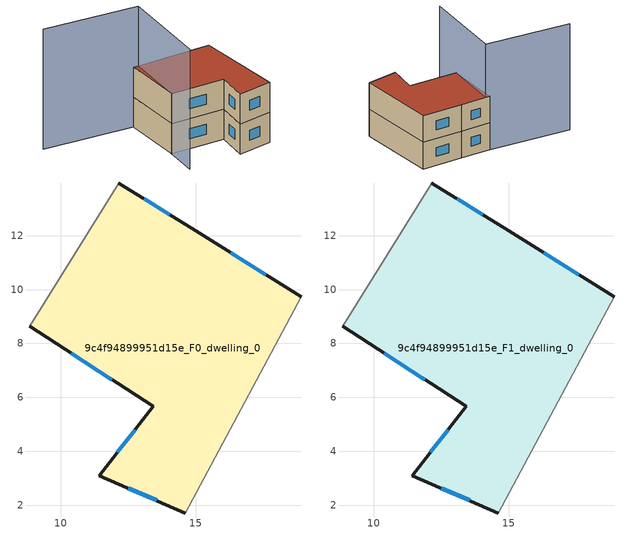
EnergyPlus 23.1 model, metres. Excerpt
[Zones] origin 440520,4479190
9c4f94899951d15e_F0_dwelling_0
 floor ground (EU_floor_Construction): 18.91,9.74 14.62,1.71 11.43,3.1 13.43,5.66 8.85,8.64 12.15,13.95 15.01,12.19 z0
 wall outside (EU_wall_Construction): 8.85,8.64 13.43,5.66 11.43,3.1 14.62,1.71 / 18.91,9.74 15.01,12.19 12.15,13.95 z0:3
 wall adiabatic (EU_wall_Construction): 12.15,13.95 8.85,8.64 / 14.62,1.71 18.91,9.74 z0:3
 window (EU_Window_Construction): 12.76,4.81 12.1,3.96 / 10.38,7.64 11.9,6.66 / 14.05,12.78 13.1,13.36 / 17.61,10.56 16.31,11.37 / 12.5,2.64 13.56,2.18 z1:2
9c4f94899951d15e_F1_dwelling_0
 floor to 9c4f94899951d15e_F0_dwelling_0 (EU_floor_Construction): 18.91,9.74 14.62,1.71 11.43,3.1 13.43,5.66 8.85,8.64 12.15,13.95 15,12.19 z3
 wall outside (EU_wall_Construction): 8.85,8.64 13.43,5.66 11.43,3.1 14.62,1.71 / 18.91,9.74 15.01,12.19 12.15,13.95 z3:6
 wall adiabatic (EU_wall_Construction): 12.15,13.95 8.85,8.64 / 14.62,1.71 18.91,9.74 z3:6
 window (EU_Window_Construction): 12.76,4.81 12.1,3.96 / 10.38,7.64 11.9,6.66 / 14.05,12.78 13.1,13.36 / 17.61,10.56 16.31,11.37 / 12.5,2.64 13.56,2.18 z4:5
 roof outside (EU_roof_Construction): 14.62,1.71 18.91,9.74 15.01,12.19 12.15,13.95 8.85,8.64 13.43,5.66 11.43,3.1 z6
shading: 4.77,19.35 12.54,13.67 / 12.54,13.67 6.85,5.9 z0:12
[Building]
EU S2 Campaign: North Axis=0; Terrain=City; Solar Distribution=FullExterior
[Site:Location]
Madrid: Latitude=40.5; Longitude=-3.5; Time Zone=1; Elevation=609
[SizingPeriod:WeatherFileDays]
AnnualSizingPeriod: Begin Month=1; Begin Day of Month=1; End Month=12; End Day of Month=31; Day of Week for Start Day=Monday; Use Weather File Daylight Saving Period=No; Use Weather File Rain and Snow Indicators=No
[MATERIAL]
EU_InternalMass_Material: Roughness=MediumRough; Thickness=0.1; Conductivity=1; Density=1800; Specific Heat=900; Thermal Absorptance=0.9; Solar Absorptance=0.7; Visible Absorptance=0.7
[MATERIAL:NOMASS] Roughness=MediumRough; Thermal Absorptance=0.9; Solar Absorptance=0.7; Visible Absorptance=0.7
Name | Thermal Resistance
EU_wall_NoMass | 0.459673
EU_roof_NoMass | 0.495815
EU_floor_NoMass | 0.788942
[WINDOWMATERIAL:SIMPLEGLAZINGSYSTEM]
EU_Window_SimpleGlazing: UFactor=4.26103; Solar Heat Gain Coefficient=0.85; Visible Transmittance=0.85
[CONSTRUCTION]
EU_wall_Construction: EU_wall_NoMass
EU_roof_Construction: EU_roof_NoMass
EU_floor_Construction: EU_floor_NoMass
EU_Window_Construction: EU_Window_SimpleGlazing
EU_InternalMass_Construction: EU_InternalMass_Material
[ZONE] Type=1; Multiplier=1; Ceiling Height=autocalculate; Volume=183.613; Floor Area=autocalculate; Part of Total Floor Area=Yes
9c4f94899951d15e_F0_dwelling_0; 9c4f94899951d15e_F1_dwelling_0
[INTERNALMASS] Construction=EU_InternalMass_Construction; Surface Area=61.2046
Name | Zone or ZoneList
9c4f94899951d15e_F0_dwelling_0_EU_InternalMass | 9c4f94899951d15e_F0_dwelling_0
9c4f94899951d15e_F1_dwelling_0_EU_InternalMass | 9c4f94899951d15e_F1_dwelling_0
[OTHEREQUIPMENT] Fuel Type=Electricity; Design Level Calculation Method=Watts/Area; Power per Zone Floor Area=1; Fraction Latent=0; Fraction Radiant=0; Fraction Lost=0; Carbon Dioxide Generation Rate=0; EndUse Subcategory=EU_Step8_InternalGains
Name | Zone or ZoneList or Space or SpaceList | Schedule
EU_Step8_InternalGain_9c4f94899951d15e_F0_dwelling_0_f000 | 9c4f94899951d15e_F0_dwelling_0 | EU_Step8_GainSchedule_9c4f94899951d15e_F0_dwelling_0_f000
EU_Step8_InternalGain_9c4f94899951d15e_F1_dwelling_0_f000 | 9c4f94899951d15e_F1_dwelling_0 | EU_Step8_GainSchedule_9c4f94899951d15e_F1_dwelling_0_f000
[ZONEVENTILATION:DESIGNFLOWRATE] Schedule=EU_AlwaysOn; Design Flow Rate Calculation Method=AirChanges/Hour; Air Changes per Hour=0.719161; Ventilation Type=Natural; Fan Pressure Rise=0; Fan Total Efficiency=1; Constant Term Coefficient=1; Temperature Term Coefficient=0; Velocity Term Coefficient=0; Velocity Squared Term Coefficient=0; Minimum Indoor Temperature=-100; Maximum Indoor Temperature=100; Delta Temperature=-100; Minimum Outdoor Temperature=-100; Maximum Outdoor Temperature=100; Maximum Wind Speed=40
Name | Zone or ZoneList or Space or SpaceList
EU_ConstantAir_9c4f94899951d15e_F0_dwelling_0 | 9c4f94899951d15e_F0_dwelling_0
EU_ConstantAir_9c4f94899951d15e_F1_dwelling_0 | 9c4f94899951d15e_F1_dwelling_0
[HVACTEMPLATE:THERMOSTAT] Constant Heating Setpoint=20; Constant Cooling Setpoint=50
EU_HeatOnly_9c4f94899951d15e_F0_dwelling_0; EU_HeatOnly_9c4f94899951d15e_F1_dwelling_0
[HVACTEMPLATE:ZONE:IDEALLOADSAIRSYSTEM] System Availability Schedule=EU_AlwaysOn; Maximum Heating Supply Air Temperature=50; Minimum Cooling Supply Air Temperature=13; Maximum Heating Supply Air Humidity Ratio=0.0156; Minimum Cooling Supply Air Humidity Ratio=0.0077; Heating Limit=NoLimit; Cooling Limit=NoLimit; Heating Availability Schedule=EU_AlwaysOn; Cooling Availability Schedule=EU_CoolingOff; Dehumidification Control Type=ConstantSensibleHeatRatio; Cooling Sensible Heat Ratio=0.7; Dehumidification Setpoint=60; Humidification Control Type=None; Humidification Setpoint=30; Outdoor Air Method=None; Outdoor Air Flow Rate per Person=0.00944; Outdoor Air Flow Rate per Zone Floor Area=0; Outdoor Air Flow Rate per Zone=0; Demand Controlled Ventilation Type=None; Outdoor Air Economizer Type=NoEconomizer; Heat Recovery Type=None; Sensible Heat Recovery Effectiveness=0.7; Latent Heat Recovery Effectiveness=0.65
Name | Template Thermostat
9c4f94899951d15e_F0_dwelling_0 | EU_HeatOnly_9c4f94899951d15e_F0_dwelling_0
9c4f94899951d15e_F1_dwelling_0 | EU_HeatOnly_9c4f94899951d15e_F1_dwelling_0
[SIZING:ZONE] Zone Cooling Design Supply Air Temperature Input Method=SupplyAirTemperature; Zone Cooling Design Supply Air Temperature=13; Zone Heating Design Supply Air Temperature Input Method=SupplyAirTemperature; Zone Heating Design Supply Air Temperature=50; Zone Cooling Design Supply Air Humidity Ratio=0.008; Zone Heating Design Supply Air Humidity Ratio=0.008; Cooling Design Air Flow Method=DesignDay; Cooling Design Air Flow Rate=0; Cooling Minimum Air Flow per Zone Floor Area=0.000762; Cooling Minimum Air Flow=0; Cooling Minimum Air Flow Fraction=0.2; Heating Design Air Flow Method=DesignDay; Heating Design Air Flow Rate=0; Heating Maximum Air Flow per Zone Floor Area=0.002032; Heating Maximum Air Flow=0.141576; Heating Maximum Air Flow Fraction=0.3; Account for Dedicated Outdoor Air System=No; Dedicated Outdoor Air System Control Strategy=NeutralSupplyAir; Dedicated Outdoor Air Low Setpoint Temperature for Design=autosize; Dedicated Outdoor Air High Setpoint Temperature for Design=autosize; Zone Load Sizing Method=Sensible Load Only No Latent Load; Zone Latent Cooling Design Supply Air Humidity Ratio Input Method=HumidityRatioDifference; Zone Cooling Design Supply Air Humidity Ratio Difference=0.005; Zone Latent Heating Design Supply Air Humidity Ratio Input Method=HumidityRatioDifference; Zone Humidification Design Supply Air Humidity Ratio Difference=0.005
9c4f94899951d15e_F0_dwelling_0; 9c4f94899951d15e_F1_dwelling_0
[SCHEDULE:CONSTANT]
Name | Hourly Value
EU_AlwaysOn | 1
EU_CoolingOff | 0
[SCHEDULE:FILE] Column Number=1; Rows to Skip at Top=0; Number of Hours of Data=8760; Column Separator=Comma; Interpolate to Timestep=No; Minutes per Item=60; Adjust Schedule for Daylight Savings=Yes
Name | File
EU_Step8_GainSchedule_9c4f94899951d15e_F0_dwelling_0_f000 | ../../schedules/9c4f94899951d15e/9c4f94899951d15e_F0_dwelling_0_f000_gain.csv
EU_Step8_GainSchedule_9c4f94899951d15e_F1_dwelling_0_f000 | ../../schedules/9c4f94899951d15e/9c4f94899951d15e_F1_dwelling_0_f000_gain.csv
